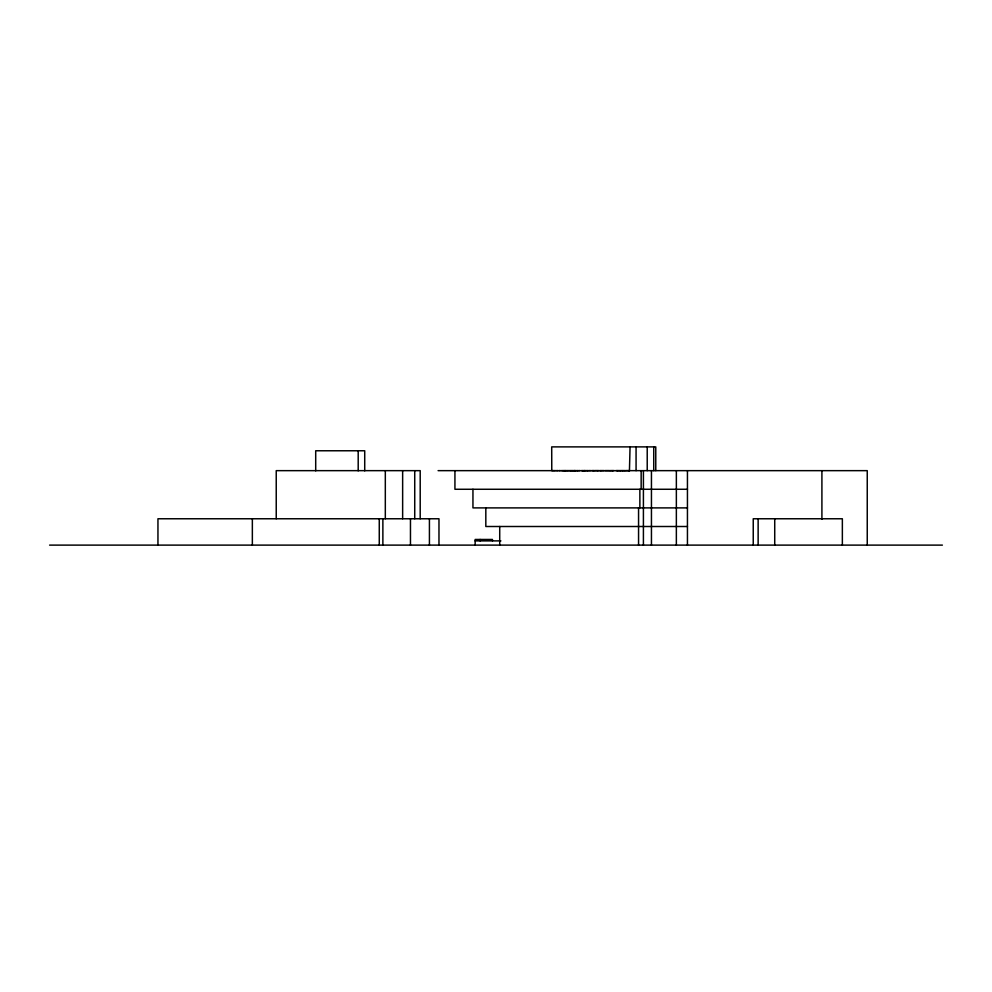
<?xml version="1.0" encoding="UTF-8"?>
<svg xmlns="http://www.w3.org/2000/svg" width="992" height="992" viewBox="0 0 992 992"><rect width="100%" height="100%" fill="white"/><g stroke="black" fill="none" stroke-linecap="round" stroke-linejoin="round"><path stroke-width="1.49" d="M586.371 470.654L587.289 470.654M611.084 470.654L612.461 470.642M616.057 470.654L617.433 470.642M625.927 470.642L628.68 470.642M600.978 470.654L604.116 470.654M620.347 470.654L619.194 470.654M591.802 470.654L593.104 470.642M600.83 470.654L599.676 470.654M610.7 470.654L609.634 470.654M625.394 470.654L624.166 470.654M564.969 470.654L566.159 470.654M574.356 470.654L575.038 470.654M628.841 470.654L629.684 470.654M566.581 470.654L567.622 470.654M569.296 470.654L570.14 470.654M576.575 470.654L577.493 470.654M579.092 470.654L579.936 470.654M581.548 470.654L582.465 470.654M584.065 470.654L584.908 470.654M588.888 470.654L590.649 470.654M597.692 470.642L594.865 470.654M605.194 470.654L609.088 470.654M622.331 470.642L620.57 470.654M438.092 470.654L867.244 470.654L867.244 545.116M551.775 470.654L551.701 446.884L655.774 446.884L655.774 470.654M552.395 470.654L553.685 470.654M554.305 470.654L555.371 470.654M556.524 470.654L557.826 470.654M559.042 470.654L560.269 470.654M561.571 470.654L562.724 470.654M564.101 470.654L565.167 470.654M571.367 470.654L572.595 470.654M573.897 470.654L574.963 470.654M583.693 470.654L584.511 470.654M629.449 470.654L630.056 446.884M687.444 489.267L454.931 489.267L454.931 470.654M687.444 507.892L472.948 507.892L472.948 489.267M687.444 526.504L485.82 526.504L485.82 507.892M475.156 540.888L500.898 540.888M49.6 545.116L942.4 545.116M597.841 470.642L598.759 470.642M612.61 470.642L613.912 470.654M617.508 470.642L618.884 470.654M622.48 470.642L623.943 470.654M563.109 470.654L563.915 470.654M567.92 470.654L568.689 470.654M570.375 470.654L571.144 470.654M572.818 470.654L573.512 470.654M575.273 470.654L575.955 470.654M577.716 470.654L578.41 470.654M582.614 470.654L583.308 470.654M585.069 470.654L585.751 470.654M587.512 470.654L588.206 470.654M593.179 470.642L594.406 470.654M842.357 545.116L842.357 518.766L753.238 518.766L753.238 545.116M821.909 470.654L821.909 519.287M774.727 518.766L774.727 545.116M758.136 518.766L758.136 545.116M687.444 470.654L687.444 545.116M676.358 470.654L676.358 545.116M653.74 446.884L653.74 470.654M651.446 470.654L651.446 545.116M647.218 446.884L647.218 470.654M643.411 470.654L643.411 545.116M641.154 470.654L641.154 489.267M639.865 489.267L639.865 507.892M638.563 507.892L638.563 545.116M636.07 446.884L636.07 470.654M499.72 526.504L499.72 545.116M492.441 540.888L492.441 539.462L475.156 539.462L475.156 545.116M480.128 539.462L480.128 540.888M438.972 545.116L438.972 518.766L157.951 518.766L157.951 545.116M429.424 518.766L429.424 545.116M420.199 518.766L420.199 470.654L276.235 470.654L276.235 518.766M414.73 470.654L414.73 518.766M410.465 518.766L410.465 545.116M402.64 470.654L402.64 518.766M385.318 470.654L385.318 518.766M382.875 518.766L382.875 545.116M379.266 518.766L379.266 545.116M364.721 470.853L364.721 450.765L315.704 450.765L315.704 470.853M358.199 450.765L358.199 470.853M252.352 518.766L252.352 545.116M580.469 470.654L580.469 470.654"/></g></svg>
